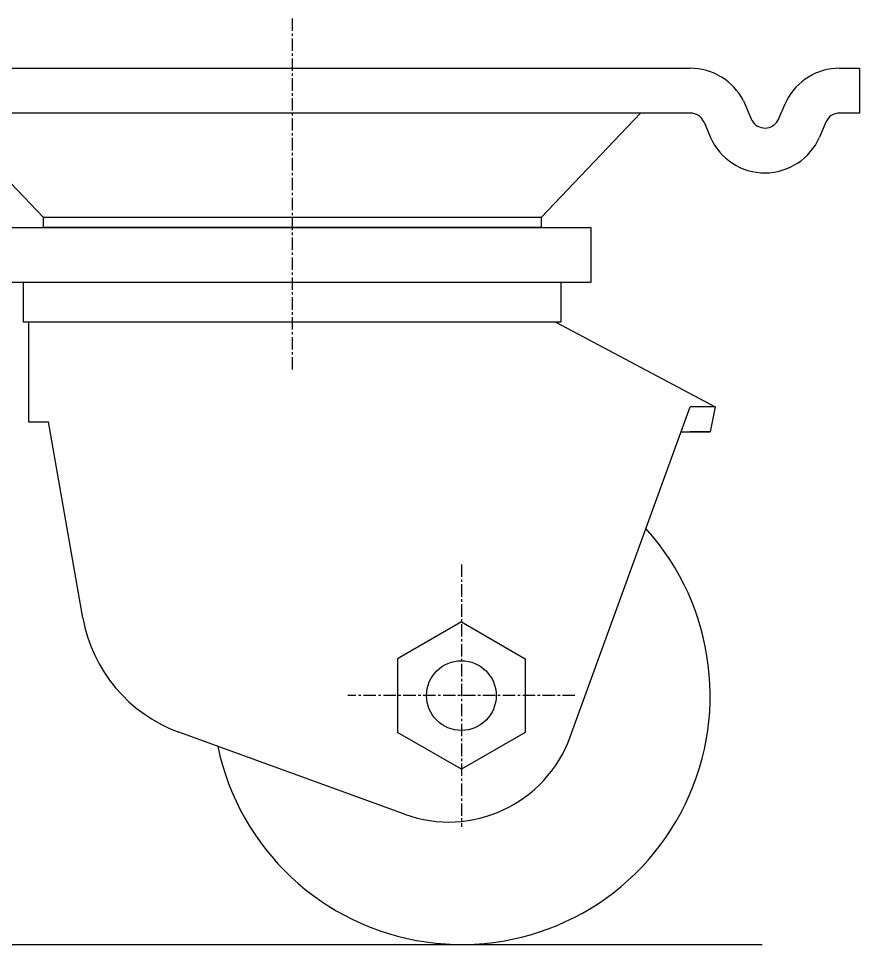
# Model space of a CAD drawing. Extents: x 1 to 213, y 0 to 315.
# Drawn here: x 128.1 to 212.6, y 35.1 to 128.1 of the extents above; entities that cross this region are included whole.
import ezdxf

# ---------------------------------------------------------------- set-up
doc = ezdxf.new("R2010")
doc.units = 0
doc.linetypes.add('CENTER', pattern=[2, 1.25, -0.25, 0.25, -0.25])
doc.layers.get('0').update_dxf_attribs({"linetype": 'CONTINUOUS'})
doc.layers.add('CENTER', color=1, linetype='CENTER')

msp = doc.modelspace()

# ---------------------------------------------------------------- linework, layer by layer
at = {"color": 7, "linetype": 'CONTINUOUS'}
for p, q in [((77.594, 123.141), (195.594, 123.141)), ((210.594, 123.141), (212.594, 123.141)), ((212.594, 123.141), (212.594, 118.641)), ((200.932, 119.88), (201.71, 118.061)), ((204.497, 118.109), (205.114, 119.585)), ((195.594, 118.641), (77.594, 118.641)), ((130.594, 108.141), (120.594, 118.641)), ((190.594, 118.641), (180.594, 108.141)), ((212.594, 118.641), (210.594, 118.641)), ((196.972, 117.734), (197.62, 116.184)), ((209.213, 117.727), (208.58, 116.211)), ((180.594, 108.141), (130.594, 108.141)), ((130.594, 107.141), (130.594, 108.141)), ((180.594, 108.141), (180.594, 107.141)), ((125.594, 107.141), (185.594, 107.141)), ((180.594, 107.141), (130.594, 107.141)), ((185.594, 107.141), (185.594, 101.641)), ((185.594, 101.641), (125.594, 101.641)), ((128.594, 97.641), (128.594, 101.641)), ((182.594, 101.641), (182.594, 97.641)), ((182.594, 97.641), (128.594, 97.641)), ((129.094, 97.641), (129.094, 88.641)), ((182.094, 97.641), (198.094, 89.141)), ((129.094, 88.641), (129.094, 87.641)), ((183.53, 55.995), (195.594, 89.141)), ((198.094, 89.141), (195.594, 89.141)), ((198.094, 89.141), (197.594, 86.641)), ((129.094, 87.641), (131.094, 87.641)), ((134.564, 67.964), (131.094, 87.641)), ((194.684, 86.641), (197.594, 86.641)), ((197.594, 86.641), (195.594, 86.641)), ((172.594, 67.541), (166.185, 63.841)), ((172.594, 67.541), (179.003, 63.841)), ((166.185, 63.841), (166.185, 56.441)), ((179.003, 63.841), (179.003, 56.441)), ((166.868, 48.225), (144.205, 56.473)), ((172.594, 52.741), (166.185, 56.441)), ((179.003, 56.441), (172.594, 52.741)), ((126.094, 35.141), (202.816, 35.141))]:
    msp.add_line(p, q, dxfattribs=at)
msp.add_circle((172.594, 60.141), 3.5, dxfattribs=at)
for centre, radius, start, end in [((195.594, 117.141), 6, 27.17007, 90), ((210.594, 117.141), 6, 90, 152.84956), ((210.594, 117.141), 6, 152.84956, 155.96383), ((195.594, 117.141), 1.5, 23.3141, 90), ((210.594, 117.141), 1.5, 90, 157.64809), ((203.094, 118.641), 1.5, 202.71693, 210.33439), ((203.094, 118.641), 1.5, 210.33439, 331.00509), ((203.094, 118.641), 1.5, 331.00509, 339.22375), ((203.094, 118.641), 6, 204.17296, 336.11476), ((172.594, 60.141), 25, 191.75094, 42.11011), ((149.336, 70.569), 15, 190, 250), ((171.314, 60.441), 13, 250.00001, 340)]:
    msp.add_arc(centre, radius, start, end, dxfattribs=at)
at = {"layer": 'CENTER', "color": 1, "linetype": 'CENTER'}
for p, q in [((155.594, 128.141), (155.594, 92.641)), ((172.594, 73.314), (172.594, 46.967)), ((184.003, 60.141), (161.185, 60.141))]:
    msp.add_line(p, q, dxfattribs=at)

doc.saveas('drawing.dxf')
